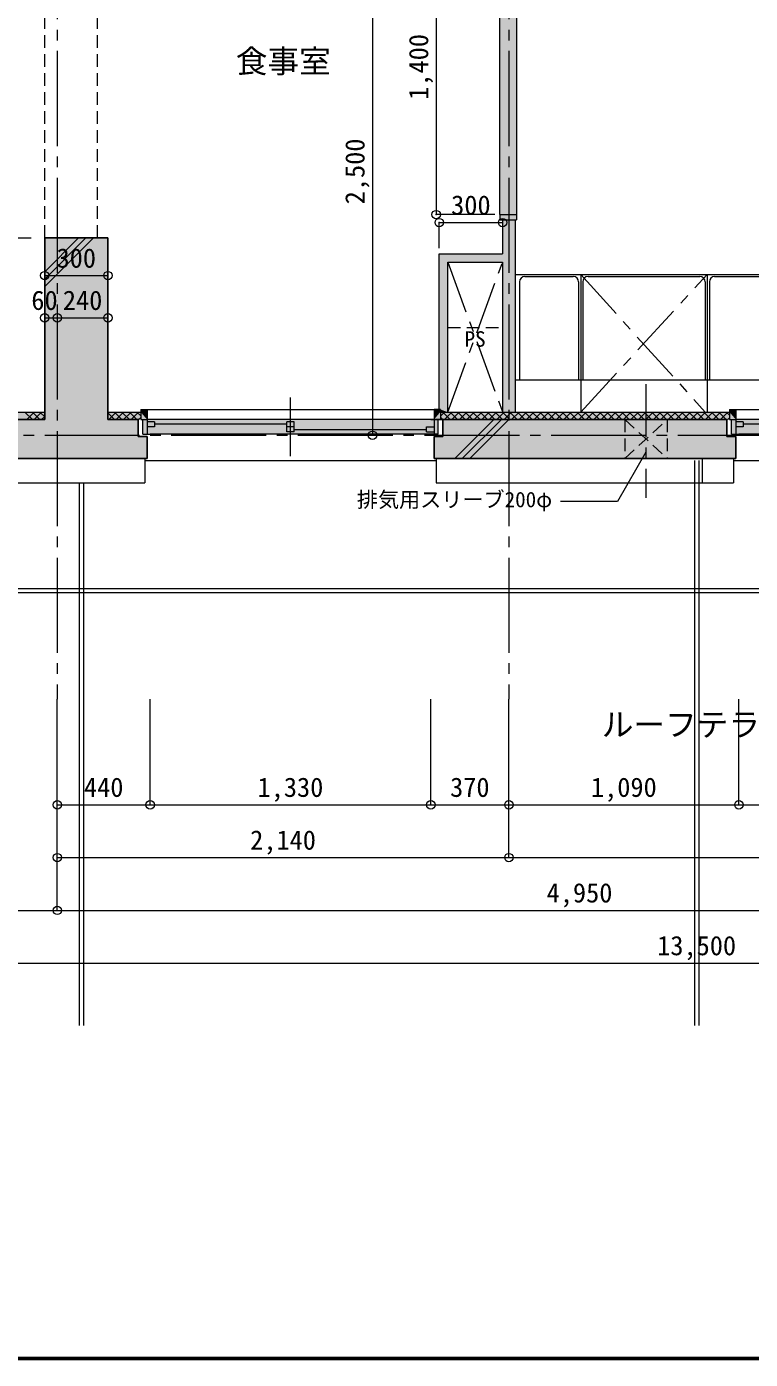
# Model space of a CAD drawing. Units: millimetres at full size, sheet at 1:50. Extents: x -9674 to 9699, y -6794 to 6791.
# Drawn here: x -3178 to 252, y -6794 to -482 of the extents above; entities that cross this region are included whole.
import ezdxf
from ezdxf.enums import TextEntityAlignment as Align

# ---------------------------------------------------------------- set-up
doc = ezdxf.new("R2010")
doc.units = ezdxf.units.MM
doc.header["$LTSCALE"] = 50
doc.header["$PDMODE"] = 32
doc.header["$PDSIZE"] = 40
for name, pattern in [('CHAIN1', [8, 5, -1, 1, -1]), ('CHAIN2', [12, 9, -1, 1, -1]), ('DASHED1', [1.8, 1.2, -0.6])]:
    doc.linetypes.add(name, pattern=pattern)
for name, color, linetype, lineweight in [('0-0_図面枠', 7, 'Continuous', 9), ('1-0_芯', 7, 'CHAIN2', 9), ('1-1_躯体', 2, 'Continuous', 25), ('1-2_間仕切', 3, 'Continuous', 18), ('1-3_建具', 3, 'Continuous', 18), ('1-5_設備', 7, 'Continuous', 9), ('1-6_ﾊﾞﾙｺﾆｰ・階段', 7, 'Continuous', 9), ('1-7_その他', 7, 'DASHED1', 9), ('1-8_ハッチ', 4, 'Continuous', 9), ('1-A_文字', 7, 'Continuous', 9), ('1-B_寸法', 7, 'Continuous', 9), ('1-C_梁', 7, 'DASHED1', 9), ('4-F', 4, 'Continuous', 9)]:
    doc.layers.add(name, color=color, linetype=linetype, lineweight=lineweight)
for name, color, linetype in [('4-0', 1, 'Continuous'), ('4-1', 2, 'Continuous'), ('4-2', 4, 'Continuous')]:
    doc.layers.add(name, color=color, linetype=linetype)
doc.styles.add('ＭＳ ゴシック', font='')
doc.styles.get('ＭＳ ゴシック').set_extended_font_data('MS Gothic')

msp = doc.modelspace()

# ---------------------------------------------------------------- linework, layer by layer
at = {"layer": '0-0_図面枠'}
for p, q in [((-9673.92, -6793.93), (9698.92, -6793.93)), ((-9672.16, -6792.16), (9697.16, -6792.16)), ((-9670.4, -6790.4), (9695.4, -6790.4)), ((9693.64, -6788.64), (-9668.64, -6788.64)), ((-9666.87, -6786.88), (9691.87, -6786.88)), ((-9665.11, -6785.11), (9690.11, -6785.11)), ((-9663.35, -6783.35), (9688.35, -6783.35))]:
    msp.add_line(p, q, dxfattribs=at)
at = {"layer": '1-0_芯'}
for p, q in [((-3032.5, 4802.35), (-3032.5, -3667.65)), ((-892.5, 4802.35), (-892.5, -3667.65)), ((-8492.5, -2417.65), (8517.5, -2417.65))]:
    msp.add_line(p, q, dxfattribs=at)
at = {"layer": '1-1_躯体'}
for p, q in [((-3092.5, -1482.65), (-3092.5, -2342.65)), ((-3092.5, -1482.65), (-2792.5, -1482.65)), ((-6692.5, -2342.65), (-3092.5, -2342.65)), ((-2649.5, -2342.65), (-2649.5, -2422.65)), ((-1205.5, -2342.65), (-1205.5, -2422.65)), ((-2649.5, -2422.65), (-2607.5, -2422.65)), ((-2607.5, -2422.65), (-2607.5, -2527.65)), ((-1205.5, -2422.65), (-1247.5, -2422.65)), ((-1247.5, -2422.65), (-1247.5, -2527.65)), ((140.5, -2422.65), (182.5, -2422.65)), ((182.5, -2422.65), (182.5, -2527.65)), ((-6992.5, -2527.65), (-2607.5, -2527.65)), ((-1247.5, -2527.65), (182.5, -2527.65))]:
    msp.add_line(p, q, dxfattribs=at)
for points in [[(-2792.5, -1482.65), (-2792.5, -2342.65), (-2649.5, -2342.65)], [(-1262.5, -2342.65), (140.5, -2342.65), (140.5, -2422.65)]]:
    msp.add_lwpolyline(points, dxfattribs=at)
at = {"layer": '1-2_間仕切'}
for p, q in [((-922.5, -1397.65), (-922.5, -1557.65)), ((-862.5, -1397.65), (-862.5, -2307.65)), ((-1222.5, -1557.65), (-922.5, -1557.65)), ((-1222.5, -2295.65), (-1222.5, -1557.65)), ((-1182.5, -1597.65), (-922.5, -1597.65)), ((-1182.5, -2307.65), (-1182.5, -1597.65)), ((-922.5, -1597.65), (-922.5, -2307.65))]:
    msp.add_line(p, q, dxfattribs=at)
at = {"layer": '1-3_建具', "color": 7, "lineweight": 9}
for p, q in [((-935, -1372.65), (-935, 27.35)), ((-857, 27.35), (-857, -1372.65)), ((-1927.5, -2516.13), (-1927.5, -2239.17)), ((-2607.5, -2295.65), (-1247.5, -2295.65)), ((182.5, -2295.65), (1132.5, -2295.65)), ((-2627.5, -2412.65), (-2627.5, -2342.65)), ((-2607.5, -2342.65), (-2607.5, -2412.65)), ((-2592.5, -2342.65), (-2607.5, -2342.65)), ((-1262.5, -2342.65), (-2592.5, -2342.65)), ((-1262.5, -2342.65), (-1247.5, -2342.65)), ((-1247.5, -2342.65), (-1247.5, -2412.65)), ((-1227.5, -2412.65), (-1227.5, -2342.65)), ((162.5, -2412.65), (162.5, -2342.65)), ((182.5, -2342.65), (182.5, -2412.65)), ((197.5, -2342.65), (182.5, -2342.65)), ((1117.5, -2342.65), (197.5, -2342.65)), ((-2627.5, -2412.65), (-2592.5, -2412.65)), ((-1262.5, -2412.65), (-2592.5, -2412.65)), ((-1227.5, -2412.65), (-1262.5, -2412.65)), ((162.5, -2412.65), (197.5, -2412.65)), ((1117.5, -2412.65), (197.5, -2412.65)), ((-2617.5, -2527.65), (-2617.5, -2642.65)), ((-2617.5, -2537.65), (-1237.5, -2537.65)), ((-1237.5, -2527.65), (-1237.5, -2642.65)), ((172.5, -2527.65), (172.5, -2642.65)), ((172.5, -2537.65), (1142.5, -2537.65))]:
    msp.add_line(p, q, dxfattribs=at)
at = {"layer": '1-3_建具'}
for p, q in [((-935, -1372.65), (-857, -1372.65)), ((-935, -1372.65), (-935, -1397.65)), ((-857, -1372.65), (-857, -1397.65)), ((-935, -1397.65), (-857, -1397.65)), ((-2637.5, -2295.65), (-2637.5, -2342.65)), ((-2637.5, -2295.65), (-2607.5, -2295.65)), ((-2607.5, -2295.65), (-2607.5, -2342.65)), ((-1247.5, -2295.65), (-1247.5, -2342.65)), ((-1217.5, -2295.65), (-1247.5, -2295.65)), ((-1217.5, -2295.65), (-1217.5, -2342.65)), ((152.5, -2295.65), (152.5, -2342.65)), ((152.5, -2295.65), (182.5, -2295.65)), ((182.5, -2295.65), (182.5, -2342.65)), ((-2637.5, -2342.65), (-2607.5, -2342.65)), ((-2572.5, -2353.65), (-2607.5, -2353.65)), ((-2572.5, -2377.65), (-2607.5, -2377.65)), ((-2572.5, -2353.65), (-2572.5, -2377.65)), ((-1945, -2365.65), (-2572.5, -2365.65)), ((-1910, -2353.65), (-1945, -2353.65)), ((-1910, -2377.65), (-1945, -2377.65)), ((-1910, -2401.65), (-1910, -2353.65)), ((-1910, -2389.65), (-1282.5, -2389.65)), ((-1282.5, -2401.65), (-1282.5, -2377.65)), ((-1282.5, -2377.65), (-1247.5, -2377.65)), ((-1217.5, -2342.65), (-1247.5, -2342.65)), ((152.5, -2342.65), (182.5, -2342.65)), ((217.5, -2353.65), (182.5, -2353.65)), ((217.5, -2377.65), (182.5, -2377.65)), ((217.5, -2353.65), (217.5, -2377.65)), ((640, -2365.65), (217.5, -2365.65)), ((-1282.5, -2401.65), (-1247.5, -2401.65))]:
    msp.add_line(p, q, dxfattribs=at)
msp.add_lwpolyline([(-1910, -2401.65), (-1945, -2401.65), (-1945, -2353.65)], dxfattribs=at)
at = {"layer": '1-5_設備'}
for p, q in [((-862.5, -1655.65), (1857.5, -1655.65)), ((-842.5, -1690.65), (-842.5, -2155.65)), ((-817.5, -1665.65), (-587.5, -1665.65)), ((-562.5, -1690.65), (-562.5, -2155.65)), ((-552.5, -1655.65), (-552.5, -2307.65)), ((-542.5, -1690.65), (-542.5, -2155.65)), ((-517.5, -1665.65), (12.5, -1665.65)), ((37.5, -1690.65), (37.5, -2155.65)), ((47.5, -1655.65), (47.5, -2307.65)), ((57.5, -1690.65), (57.5, -2155.65)), ((82.5, -1665.65), (1812.5, -1665.65)), ((-862.5, -2155.65), (1857.5, -2155.65))]:
    msp.add_line(p, q, dxfattribs=at)
at = {"layer": '1-5_設備', "linetype": 'CHAIN1'}
for p, q in [((-552.5, -1655.65), (37.5, -2307.65)), ((-552.5, -2307.65), (47.5, -1655.65))]:
    msp.add_line(p, q, dxfattribs=at)
at = {"layer": '1-5_設備'}
for centre, start, end in [((-817.5, -1690.65), 90, 180), ((-587.5, -1690.65), 0, 90), ((-517.5, -1690.65), 90, 180), ((12.5, -1690.65), 0, 90), ((82.5, -1690.65), 90, 180)]:
    msp.add_arc(centre, 25, start, end, dxfattribs=at)
at = {"layer": '1-6_ﾊﾞﾙｺﾆｰ・階段'}
for p, q in [((-12.5, -2537.65), (-12.5, -5213.28)), ((7.5, -2537.65), (7.5, -5213.28)), ((22.5, -2527.65), (22.5, -2642.65)), ((-7987.5, -2642.65), (-2617.5, -2642.65)), ((-2928.5, -2642.65), (-2928.5, -5213.28)), ((-2908.5, -2642.65), (-2908.5, -5213.28)), ((-1237.5, -2642.65), (172.5, -2642.65)), ((-6242.5, -3142.65), (4889.5, -3142.65)), ((-6242.5, -3162.65), (4889.5, -3162.65))]:
    msp.add_line(p, q, dxfattribs=at)
at = {"layer": '1-7_その他', "color": 4, "linetype": 'CHAIN1'}
for p, q in [((-1182.5, -2307.65), (-922.5, -1597.65)), ((-1182.5, -1597.65), (-922.5, -2307.65))]:
    msp.add_line(p, q, dxfattribs=at)
at = {"layer": '1-7_その他', "linetype": 'CHAIN1'}
msp.add_line((-242.95, -2175.93), (-242.95, -2713.68), dxfattribs=at)
at = {"layer": '1-7_その他'}
for q in [(-342.95, -2527.65), (-142.95, -2527.65)]:
    msp.add_line((-342.95, -2342.65), q, dxfattribs=at)
msp.add_lwpolyline([(-342.95, -2527.65), (-142.95, -2342.65), (-142.95, -2527.65)], dxfattribs=at)
at = {"layer": '1-8_ハッチ'}
for p, q in [((-3092.5, -1713.64), (-2861.51, -1482.65)), ((-3092.5, -1678.29), (-2896.87, -1482.65)), ((-3092.5, -1642.93), (-2932.22, -1482.65)), ((-6657.5, -2307.65), (-3092.5, -2307.65)), ((-3185.82, -2307.65), (-3150.82, -2342.65)), ((-3177.78, -2342.65), (-3142.78, -2307.65)), ((-3150.47, -2307.65), (-3115.47, -2342.65)), ((-3142.43, -2342.65), (-3107.43, -2307.65)), ((-3115.11, -2307.65), (-3092.5, -2330.27)), ((-3107.07, -2342.65), (-3092.5, -2328.08)), ((-2792.5, -2307.65), (-2637.5, -2307.65)), ((-2792.5, -2310.92), (-2789.23, -2307.65)), ((-2792.5, -2312.07), (-2761.92, -2342.65)), ((-2788.87, -2342.65), (-2753.87, -2307.65)), ((-2761.56, -2307.65), (-2726.56, -2342.65)), ((-2753.52, -2342.65), (-2718.52, -2307.65)), ((-2726.2, -2307.65), (-2691.2, -2342.65)), ((-2718.16, -2342.65), (-2683.16, -2307.65)), ((-2690.85, -2307.65), (-2655.85, -2342.65)), ((-2682.81, -2342.65), (-2647.81, -2307.65)), ((-2655.49, -2307.65), (-2637.5, -2325.65)), ((-2647.45, -2342.65), (-2637.5, -2332.7)), ((-1217.5, -2307.65), (152.5, -2307.65)), ((-1217.5, -2326.91), (-1198.24, -2307.65)), ((-1217.5, -2331.43), (-1206.28, -2342.65)), ((-1205.93, -2307.65), (-1170.93, -2342.65)), ((-1197.88, -2342.65), (-1162.88, -2307.65)), ((-1170.57, -2307.65), (-1135.57, -2342.65)), ((-1162.53, -2342.65), (-1127.53, -2307.65)), ((-1135.21, -2307.65), (-1100.21, -2342.65)), ((-1127.17, -2342.65), (-1092.17, -2307.65)), ((-1099.86, -2307.65), (-1064.86, -2342.65)), ((-1091.82, -2342.65), (-1056.82, -2307.65)), ((-1064.5, -2307.65), (-1029.5, -2342.65)), ((-1056.46, -2342.65), (-1021.46, -2307.65)), ((-1029.15, -2307.65), (-994.15, -2342.65)), ((-1021.11, -2342.65), (-986.11, -2307.65)), ((-993.79, -2307.65), (-958.79, -2342.65)), ((-985.75, -2342.65), (-950.75, -2307.65)), ((-958.44, -2307.65), (-923.44, -2342.65)), ((-950.4, -2342.65), (-915.4, -2307.65)), ((-923.08, -2307.65), (-888.08, -2342.65)), ((-915.04, -2342.65), (-880.04, -2307.65)), ((-887.73, -2307.65), (-852.73, -2342.65)), ((-879.68, -2342.65), (-844.68, -2307.65)), ((-852.37, -2307.65), (-817.37, -2342.65)), ((-844.33, -2342.65), (-809.33, -2307.65)), ((-817.02, -2307.65), (-782.02, -2342.65)), ((-808.97, -2342.65), (-773.97, -2307.65)), ((-781.66, -2307.65), (-746.66, -2342.65)), ((-773.62, -2342.65), (-738.62, -2307.65)), ((-746.31, -2307.65), (-711.31, -2342.65)), ((-738.26, -2342.65), (-703.26, -2307.65)), ((-710.95, -2307.65), (-675.95, -2342.65)), ((-702.91, -2342.65), (-667.91, -2307.65)), ((-675.6, -2307.65), (-640.6, -2342.65)), ((-667.55, -2342.65), (-632.55, -2307.65)), ((-640.24, -2307.65), (-605.24, -2342.65)), ((-632.2, -2342.65), (-597.2, -2307.65)), ((-604.88, -2307.65), (-569.88, -2342.65)), ((-596.84, -2342.65), (-561.84, -2307.65)), ((-569.53, -2307.65), (-534.53, -2342.65)), ((-561.49, -2342.65), (-526.49, -2307.65)), ((-534.17, -2307.65), (-499.17, -2342.65)), ((-526.13, -2342.65), (-491.13, -2307.65)), ((-498.82, -2307.65), (-463.82, -2342.65)), ((-490.78, -2342.65), (-455.78, -2307.65)), ((-463.46, -2307.65), (-428.46, -2342.65)), ((-455.42, -2342.65), (-420.42, -2307.65)), ((-428.11, -2307.65), (-393.11, -2342.65)), ((-420.07, -2342.65), (-385.07, -2307.65)), ((-392.75, -2307.65), (-357.75, -2342.65)), ((-384.71, -2342.65), (-349.71, -2307.65)), ((-357.4, -2307.65), (-322.4, -2342.65)), ((-349.35, -2342.65), (-314.35, -2307.65)), ((-322.04, -2307.65), (-287.04, -2342.65)), ((-314, -2342.65), (-279, -2307.65)), ((-286.69, -2307.65), (-251.69, -2342.65)), ((-278.64, -2342.65), (-243.64, -2307.65)), ((-251.33, -2307.65), (-216.33, -2342.65)), ((-243.29, -2342.65), (-208.29, -2307.65)), ((-215.98, -2307.65), (-180.98, -2342.65)), ((-207.93, -2342.65), (-172.93, -2307.65)), ((-180.62, -2307.65), (-145.62, -2342.65)), ((-172.58, -2342.65), (-137.58, -2307.65)), ((-145.27, -2307.65), (-110.27, -2342.65)), ((-137.22, -2342.65), (-102.22, -2307.65)), ((-109.91, -2307.65), (-74.91, -2342.65)), ((-101.87, -2342.65), (-66.87, -2307.65)), ((-74.55, -2307.65), (-39.55, -2342.65)), ((-66.51, -2342.65), (-31.51, -2307.65)), ((-39.2, -2307.65), (-4.2, -2342.65)), ((-31.16, -2342.65), (3.84, -2307.65)), ((-3.84, -2307.65), (31.16, -2342.65)), ((4.2, -2342.65), (39.2, -2307.65)), ((31.51, -2307.65), (66.51, -2342.65)), ((39.55, -2342.65), (74.55, -2307.65)), ((66.87, -2307.65), (101.87, -2342.65)), ((74.91, -2342.65), (109.91, -2307.65)), ((102.22, -2307.65), (137.22, -2342.65)), ((110.27, -2342.65), (145.27, -2307.65)), ((137.58, -2307.65), (152.5, -2322.57)), ((-1148.79, -2527.65), (-963.79, -2342.65)), ((-1113.44, -2527.65), (-928.44, -2342.65)), ((-1078.08, -2527.65), (-893.08, -2342.65)), ((145.62, -2342.65), (152.5, -2335.77))]:
    msp.add_line(p, q, dxfattribs=at)
at = {"layer": '1-A_文字'}
for p, q in [((-242.95, -2497.66), (-377.37, -2730.47)), ((-377.37, -2730.47), (-648.76, -2730.47))]:
    msp.add_line(p, q, dxfattribs=at)
at = {"layer": '1-B_寸法'}
for p, q in [((-1539.2, 82.35), (-1539.2, -2417.65)), ((-1237.5, 27.35), (-1237.5, -1372.65)), ((-960.01, -1372.65), (-1237.5, -1372.65)), ((-1222.5, -1410.39), (-922.5, -1410.39)), ((-1222.5, -1531.72), (-1222.5, -1410.39)), ((-3359.6, -1482.65), (-3156.85, -1482.65)), ((-3092.5, -1661.5), (-2792.5, -1661.5)), ((-3092.5, -1861.5), (-3032.5, -1861.5)), ((-3032.5, -1861.5), (-2792.5, -1861.5)), ((-3032.5, -4667.65), (-3032.5, -3667.65)), ((-2592.5, -4167.65), (-2592.5, -3667.65)), ((-1262.5, -4167.65), (-1262.5, -3667.65)), ((-892.5, -4417.65), (-892.5, -3667.65)), ((197.5, -4167.65), (197.5, -3667.65)), ((-3032.5, -4167.65), (-2592.5, -4167.65)), ((-2592.5, -4167.65), (-1262.5, -4167.65)), ((-1262.5, -4167.65), (-892.5, -4167.65)), ((-892.5, -4167.65), (197.5, -4167.65)), ((197.5, -4167.65), (1117.5, -4167.65)), ((-3032.5, -4417.65), (-892.5, -4417.65)), ((-892.5, -4417.65), (1917.5, -4417.65)), ((-6752.5, -4667.65), (-3032.5, -4667.65)), ((-3032.5, -4667.65), (1917.5, -4667.65)), ((-6752.5, -4917.65), (6747.5, -4917.65))]:
    msp.add_line(p, q, dxfattribs=at)
at = {"layer": '1-B_寸法', "color": 3}
for p in [(-1237.5, -1372.65), (-1222.5, -1410.39), (-922.5, -1410.39), (-3092.5, -1661.5), (-2792.5, -1661.5), (-3092.5, -1861.5), (-3032.5, -1861.5), (-2792.5, -1861.5), (-1539.2, -2417.65), (-3032.5, -4167.65), (-2592.5, -4167.65), (-1262.5, -4167.65), (-892.5, -4167.65), (197.5, -4167.65), (-3032.5, -4417.65), (-892.5, -4417.65), (-3032.5, -4667.65)]:
    msp.add_point(p, dxfattribs=at)
at = {"layer": '1-C_梁'}
for p, q in [((-3092.5, -1482.65), (-3092.5, 952.35)), ((-2842.5, -1482.65), (-2842.5, 952.35)), ((-1182.5, -1907.65), (-922.5, -1907.65))]:
    msp.add_line(p, q, dxfattribs=at)
at = {"layer": '4-0'}
for points in [[(-3092.5, -1482.65), (-2842.5, -1482.65), (-2842.5, -2342.65)], [(-3092.5, -2342.65), (-3092.5, -1482.65), (-2842.5, -2342.65)], [(-2842.5, -1482.65), (-2792.5, -1482.65), (-2842.5, -2342.65), (-2792.5, -2342.65)], [(-2649.5, -2422.65), (-6942.5, -2527.65), (-3092.5, -2342.65)], [(-6942.5, -2527.65), (-6686.36, -2342.65), (-3092.5, -2342.65)], [(-3092.5, -2342.65), (-2649.5, -2342.65), (-2649.5, -2422.65)], [(-1205.5, -2422.65), (-1205.5, -2342.65), (140.5, -2342.65)], [(-1205.5, -2422.65), (140.5, -2342.65), (140.5, -2422.65)], [(-2607.5, -2422.65), (-2607.5, -2527.65), (-6942.5, -2527.65)], [(-2649.5, -2422.65), (-2607.5, -2422.65), (-6942.5, -2527.65)], [(-1247.5, -2527.65), (-1247.5, -2422.65), (-1205.5, -2422.65)], [(-1205.5, -2422.65), (182.5, -2527.65), (-1247.5, -2527.65)], [(-1205.5, -2422.65), (140.5, -2422.65), (182.5, -2423.28)], [(-1205.5, -2422.65), (182.5, -2423.28), (182.5, -2527.65)], [(182.5, -2423.28), (182.5, -2422.65), (140.5, -2422.65)]]:
    msp.add_solid(points, dxfattribs=at)
at = {"layer": '4-1'}
for points in [[(-2627.5, -2412.65), (-2627.5, -2342.65), (-1227.5, -2412.65), (-1227.5, -2342.65)], [(162.5, -2412.65), (162.5, -2342.65), (1152.5, -2412.65), (1152.5, -2342.65)]]:
    msp.add_solid(points, dxfattribs=at)
at = {"layer": '4-2'}
for points in [[(-935, 52.35), (-857, 52.35), (-935, -1397.65), (-922.5, -1397.65)], [(-857, 52.35), (-857, -1397.65), (-922.5, -1397.65)], [(-862.5, -1397.65), (-922.5, -1397.65), (-922.5, -1557.65)], [(-922.5, -2307.65), (-862.5, -2307.65), (-922.5, -1557.65), (-862.5, -1397.65)], [(-922.5, -1557.65), (-1222.5, -1557.65), (-922.5, -1597.65)], [(-1222.5, -1557.65), (-1182.5, -1597.65), (-922.5, -1597.65)], [(-1217.5, -2295.65), (-1222.5, -2295.65), (-1222.5, -1557.65)], [(-1217.5, -2295.65), (-1222.5, -1557.65), (-1182.5, -1597.65)], [(-1217.5, -2295.65), (-1182.5, -1597.65), (-1182.5, -2307.65)], [(-1182.5, -2307.65), (-1217.5, -2307.65), (-1217.5, -2295.65)]]:
    msp.add_solid(points, dxfattribs=at)
at = {"layer": '4-F'}
for points in [[(-3092.5, -2307.65), (-3092.5, -2342.65), (-6692.5, -2342.65)], [(-6657.5, -2327.65), (-3092.5, -2307.65), (-6692.5, -2342.65)], [(-6657.5, -2327.65), (-6657.5, -2307.65), (-3092.5, -2307.65)], [(-2792.5, -2307.65), (-2792.5, -2342.65), (-2637.5, -2307.65), (-2607.5, -2342.65)], [(-2637.5, -2295.65), (-2607.5, -2295.65), (-2607.5, -2342.65)], [(-2607.5, -2342.65), (-2637.5, -2307.65), (-2637.5, -2295.65)], [(-1247.5, -2342.65), (-1247.5, -2295.65), (-1217.5, -2295.65)], [(-1247.5, -2342.65), (-1217.5, -2295.65), (-1217.5, -2307.65)], [(-1247.5, -2342.65), (-1217.5, -2307.65), (152.5, -2307.65)], [(182.5, -2342.65), (-1247.5, -2342.65), (152.5, -2307.65)], [(152.5, -2295.65), (182.5, -2295.65), (182.5, -2342.65)], [(182.5, -2342.65), (152.5, -2307.65), (152.5, -2295.65)]]:
    msp.add_solid(points, dxfattribs=at)

# ---------------------------------------------------------------- texts
at = {"layer": '1-A_文字', "style": 'ＭＳ ゴシック'}
for s, height, p in [('食事室', 110, (-2186.69, -734.07)), ('PS', 73.31, (-1102.5, -2020.15)), ('排気用スリーブ200φ', 73.31, (-1612.87, -2780.54)), ('ルーフテラス', 110, (-452.5, -3875.71))]:
    msp.add_text(s, height=height, dxfattribs=at).set_placement(p, align=Align.BOTTOM_LEFT)
at = {"layer": '1-B_寸法', "style": 'ＭＳ ゴシック'}
for s, p in [('1,400', (-1247.5, -828.9)), ('2,500', (-1549.2, -1323.9))]:
    msp.add_text(s, height=91.64, rotation=90, dxfattribs=at).set_placement(p, align=Align.BOTTOM_LEFT)
for s, p in [('300', (-1166.25, -1400.39)), ('300', (-3036.25, -1651.5)), ('60', (-3155.73, -1851.5)), ('240', (-3006.25, -1851.5)), ('440', (-2906.25, -4157.65)), ('1,330', (-2083.75, -4157.65)), ('370', (-1171.25, -4157.65)), ('1,090', (-503.75, -4157.65)), ('2,140', (-2118.75, -4407.65)), ('4,950', (-713.75, -4657.65)), ('13,500', (-190, -4907.65))]:
    msp.add_text(s, height=91.64, dxfattribs=at).set_placement(p, align=Align.BOTTOM_LEFT)

doc.saveas('drawing.dxf')
